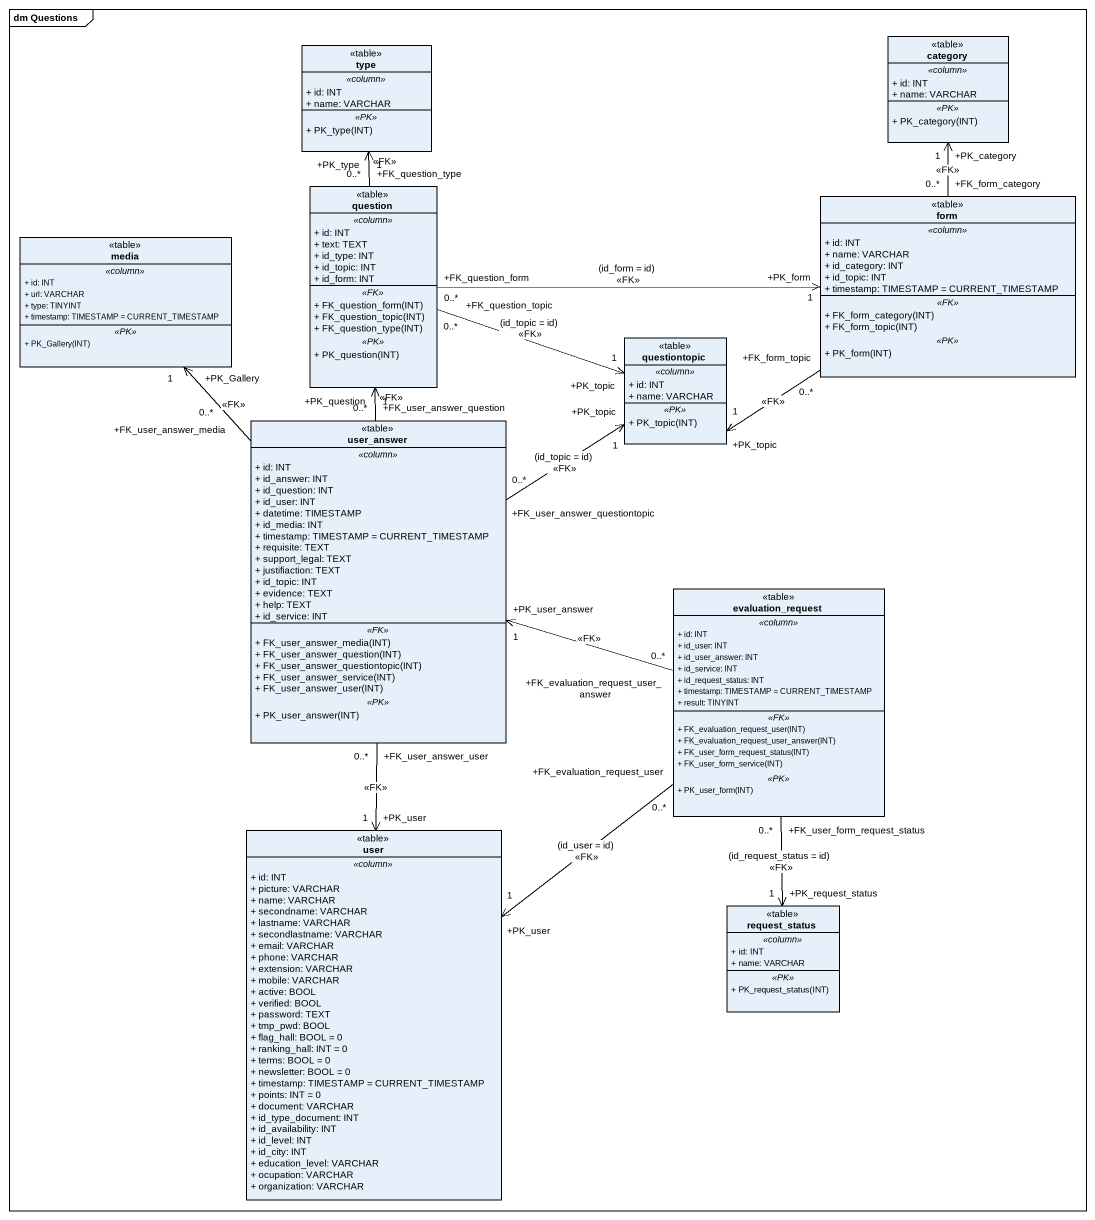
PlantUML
@startuml
mainframe dm Questions
hide circle
hide empty members
skinparam classAttributeIconSize 0
class category <<table>> {
  .. <<column>> ..
  + id: INT
  + name: VARCHAR
  .. <<PK>> ..
  + PK_category(INT)
}
class type <<table>> {
  .. <<column>> ..
  + id: INT
  + name: VARCHAR
  .. <<PK>> ..
  + PK_type(INT)
}
class question <<table>> {
  .. <<column>> ..
  + id: INT
  + text: TEXT
  + id_type: INT
  + id_topic: INT
  + id_form: INT
  .. <<FK>> ..
  + FK_question_form(INT)
  + FK_question_topic(INT)
  + FK_question_type(INT)
  .. <<PK>> ..
  + PK_question(INT)
}
class form <<table>> {
  .. <<column>> ..
  + id: INT
  + name: VARCHAR
  + id_category: INT
  + id_topic: INT
  + timestamp: TIMESTAMP = CURRENT_TIMESTAMP
  .. <<FK>> ..
  + FK_form_category(INT)
  + FK_form_topic(INT)
  .. <<PK>> ..
  + PK_form(INT)
}
class media <<table>> {
  .. <<column>> ..
  + id: INT
  + url: VARCHAR
  + type: TINYINT
  + timestamp: TIMESTAMP = CURRENT_TIMESTAMP
  .. <<PK>> ..
  + PK_Gallery(INT)
}
class questiontopic <<table>> {
  .. <<column>> ..
  + id: INT
  + name: VARCHAR
  .. <<PK>> ..
  + PK_topic(INT)
}
class user_answer <<table>> {
  .. <<column>> ..
  + id: INT
  + id_answer: INT
  + id_question: INT
  + id_user: INT
  + datetime: TIMESTAMP
  + id_media: INT
  + timestamp: TIMESTAMP = CURRENT_TIMESTAMP
  + requisite: TEXT
  + support_legal: TEXT
  + justifiaction: TEXT
  + id_topic: INT
  + evidence: TEXT
  + help: TEXT
  + id_service: INT
  .. <<FK>> ..
  + FK_user_answer_media(INT)
  + FK_user_answer_question(INT)
  + FK_user_answer_questiontopic(INT)
  + FK_user_answer_service(INT)
  + FK_user_answer_user(INT)
  .. <<PK>> ..
  + PK_user_answer(INT)
}
class evaluation_request <<table>> {
  .. <<column>> ..
  + id: INT
  + id_user: INT
  + id_user_answer: INT
  + id_service: INT
  + id_request_status: INT
  + timestamp: TIMESTAMP = CURRENT_TIMESTAMP
  + result: TINYINT
  .. <<FK>> ..
  + FK_evaluation_request_user(INT)
  + FK_evaluation_request_user_answer(INT)
  + FK_user_form_request_status(INT)
  + FK_user_form_service(INT)
  .. <<PK>> ..
  + PK_user_form(INT)
}
class user <<table>> {
  .. <<column>> ..
  + id: INT
  + picture: VARCHAR
  + name: VARCHAR
  + secondname: VARCHAR
  + lastname: VARCHAR
  + secondlastname: VARCHAR
  + email: VARCHAR
  + phone: VARCHAR
  + extension: VARCHAR
  + mobile: VARCHAR
  + active: BOOL
  + verified: BOOL
  + password: TEXT
  + tmp_pwd: BOOL
  + flag_hall: BOOL = 0
  + ranking_hall: INT = 0
  + terms: BOOL = 0
  + newsletter: BOOL = 0
  + timestamp: TIMESTAMP = CURRENT_TIMESTAMP
  + points: INT = 0
  + document: VARCHAR
  + id_type_document: INT
  + id_availability: INT
  + id_level: INT
  + id_city: INT
  + education_level: VARCHAR
  + ocupation: VARCHAR
  + organization: VARCHAR
}
class request_status <<table>> {
  .. <<column>> ..
  + id: INT
  + name: VARCHAR
  .. <<PK>> ..
  + PK_request_status(INT)
}
question "+FK_question_type\n0..*" -up-> "+PK_type\n1" type : <<FK>>
question "+FK_question_form\n0..*" -right-> "+PK_form\n1" form : (id_form = id)\n<<FK>>
question "+FK_question_topic\n0..*" -right-> "+PK_topic\n1" questiontopic : (id_topic = id)\n<<FK>>
form "+FK_form_category\n0..*" -up-> "+PK_category\n1" category : <<FK>>
form "+FK_form_topic\n0..*" -left-> "+PK_topic\n1" questiontopic : <<FK>>
user_answer "+FK_user_answer_question\n0..*" -up-> "+PK_question\n1" question : <<FK>>
user_answer "+FK_user_answer_media\n0..*" -up-> "+PK_Gallery\n1" media : <<FK>>
user_answer "+FK_user_answer_questiontopic\n0..*" -up-> "+PK_topic\n1" questiontopic : (id_topic = id)\n<<FK>>
user_answer "+FK_user_answer_user\n0..*" --> "+PK_user\n1" user : <<FK>>
evaluation_request "+FK_evaluation_request_user_answer\n0..*" -left-> "+PK_user_answer\n1" user_answer : <<FK>>
evaluation_request "+FK_evaluation_request_user\n0..*" --> "+PK_user\n1" user : (id_user = id)\n<<FK>>
evaluation_request "+FK_user_form_request_status\n0..*" --> "+PK_request_status\n1" request_status : (id_request_status = id)\n<<FK>>
@enduml
